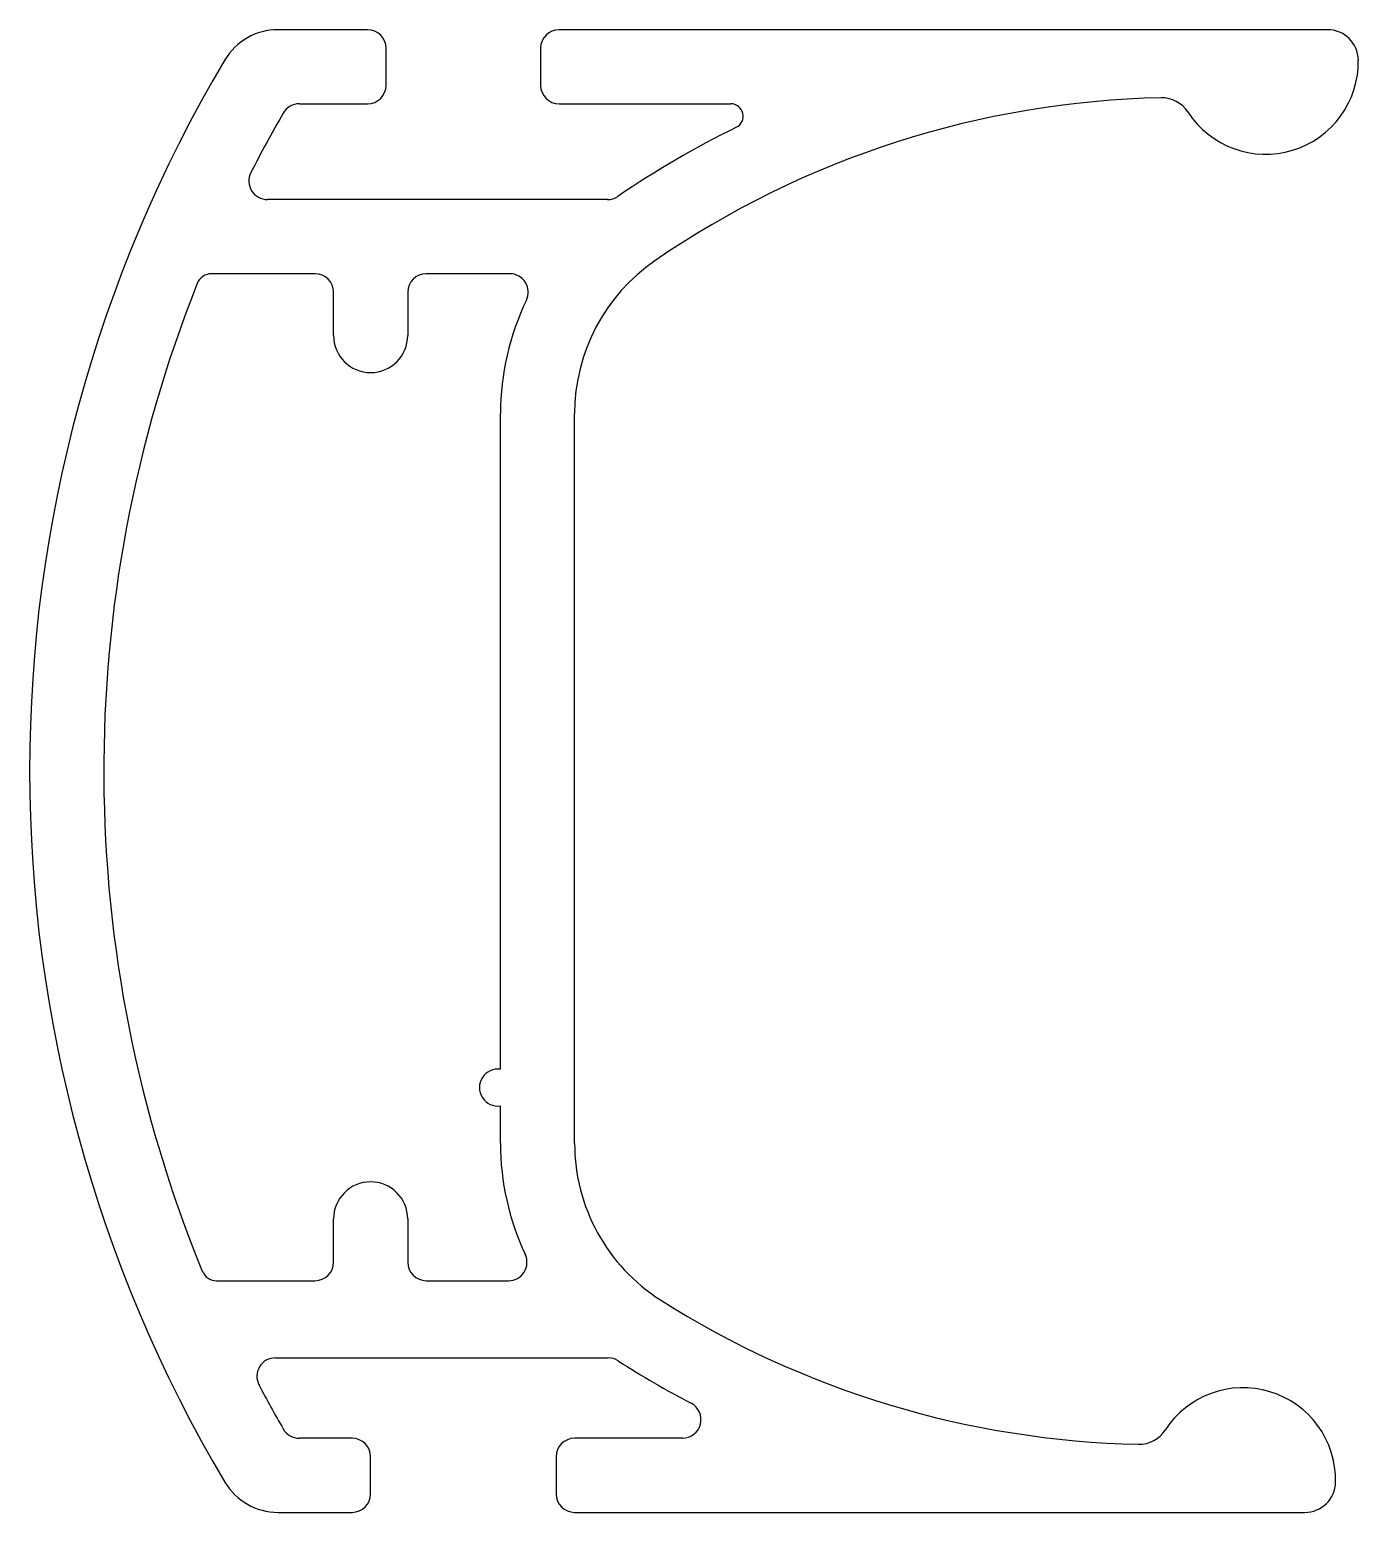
# Model space of a CAD drawing. Extents: x 1018.4 to 1039.9, y 227.4 to 251.4.
import ezdxf

# ---------------------------------------------------------------- set-up
doc = ezdxf.new("R2010")
doc.units = 0
doc.layers.get('0').update_dxf_attribs({"linetype": 'CONTINUOUS'})

msp = doc.modelspace()

# ---------------------------------------------------------------- linework, layer by layer
at = {"color": 7, "linetype": 'CONTINUOUS'}
for p, q in [((1023.906, 251.435), (1022.457, 251.435)), ((1039.438, 251.435), (1027.006, 251.435)), ((1024.206, 250.535), (1024.206, 251.135)), ((1026.706, 251.135), (1026.706, 250.535)), ((1022.802, 250.235), (1023.906, 250.235)), ((1027.006, 250.235), (1029.784, 250.235)), ((1027.786, 248.685), (1022.286, 248.685)), ((1023.056, 247.485), (1021.383, 247.485)), ((1026.206, 247.485), (1024.856, 247.485)), ((1023.356, 246.485), (1023.356, 247.185)), ((1024.556, 247.185), (1024.556, 246.485)), ((1026.056, 234.608), (1026.056, 245.223)), ((1027.256, 233.406), (1027.256, 245.223)), ((1026.056, 233.406), (1026.056, 234.013)), ((1023.356, 231.485), (1023.356, 232.185)), ((1024.556, 232.185), (1024.556, 231.485)), ((1021.464, 231.185), (1023.056, 231.185)), ((1024.856, 231.185), (1026.186, 231.185)), ((1022.415, 229.935), (1027.799, 229.935)), ((1023.656, 228.635), (1022.802, 228.635)), ((1029.002, 228.635), (1027.256, 228.635)), ((1023.956, 227.735), (1023.956, 228.335)), ((1026.956, 228.335), (1026.956, 227.735)), ((1022.457, 227.435), (1023.656, 227.435)), ((1027.256, 227.435), (1039.071, 227.435))]:
    msp.add_line(p, q, dxfattribs=at)
for centre, radius, start, end in [((1022.457, 250.435), 1, 90, 149.3068), ((1023.906, 251.135), 0.3, 360, 90), ((1027.006, 251.135), 0.3, 90, 180), ((1039.438, 250.935), 0.5, 1, 90), ((1040.988, 239.435), 22.55, 149.3068, 210.6932), ((1038.438, 250.918), 1.5, 212.8744, 1), ((1023.906, 250.535), 0.3, 270, 0), ((1027.006, 250.535), 0.3, 180, 270), ((1037.056, 235.335), 15, 91.1755, 124.5189), ((1036.758, 249.832), 0.5, 32.8744, 91.1755), ((1040.988, 239.435), 21.3, 150, 152.9504), ((1022.802, 249.935), 0.3, 90, 150), ((1029.784, 250.035), 0.2, 296.3187, 90), ((1037.056, 235.335), 16.2, 116.3187, 124.1804), ((1022.286, 248.985), 0.3, 152.9504, 270), ((1027.786, 248.985), 0.3, 270, 304.1804), ((1030.256, 245.223), 3, 124.5189, 180), ((1021.383, 247.235), 0.25, 90, 158.3048), ((1023.056, 247.185), 0.3, 0, 90), ((1024.856, 247.185), 0.3, 90, 180), ((1026.206, 247.185), 0.3, 334.1408, 90), ((1040.988, 239.435), 21.35, 158.3048, 202.2809), ((1030.256, 245.223), 4.2, 154.1408, 180), ((1023.956, 246.485), 0.6, 180, 0), ((1026.017, 234.311), 0.3, 82.6494, 277.3506), ((1030.256, 233.406), 4.2, 180, 205.2616), ((1030.256, 233.406), 3, 180, 237.5793), ((1023.956, 232.185), 0.6, 0, 180), ((1026.186, 231.485), 0.3, 270, 25.2616), ((1023.056, 231.485), 0.3, 270, 0), ((1024.856, 231.485), 0.3, 180, 270), ((1021.464, 231.435), 0.25, 202.2809, 270), ((1036.689, 243.535), 15, 237.5793, 268.8245), ((1022.415, 229.635), 0.3, 90, 207.8181), ((1027.799, 229.635), 0.3, 57.397, 90), ((1036.689, 243.535), 16.2, 237.397, 242.2329), ((1040.988, 239.435), 21.3, 207.8181, 210), ((1038.071, 227.953), 1.5, 359, 147.1256), ((1029.002, 228.935), 0.3, 270, 62.2329), ((1022.802, 228.935), 0.3, 210, 270), ((1036.392, 229.038), 0.5, 268.8245, 327.1256), ((1023.656, 228.335), 0.3, 0, 90), ((1027.256, 228.335), 0.3, 90, 180), ((1022.457, 228.435), 1, 210.6932, 270), ((1039.071, 227.935), 0.5, 270, 359), ((1023.656, 227.735), 0.3, 270, 360), ((1027.256, 227.735), 0.3, 180, 270)]:
    msp.add_arc(centre, radius, start, end, dxfattribs=at)

doc.saveas('drawing.dxf')
